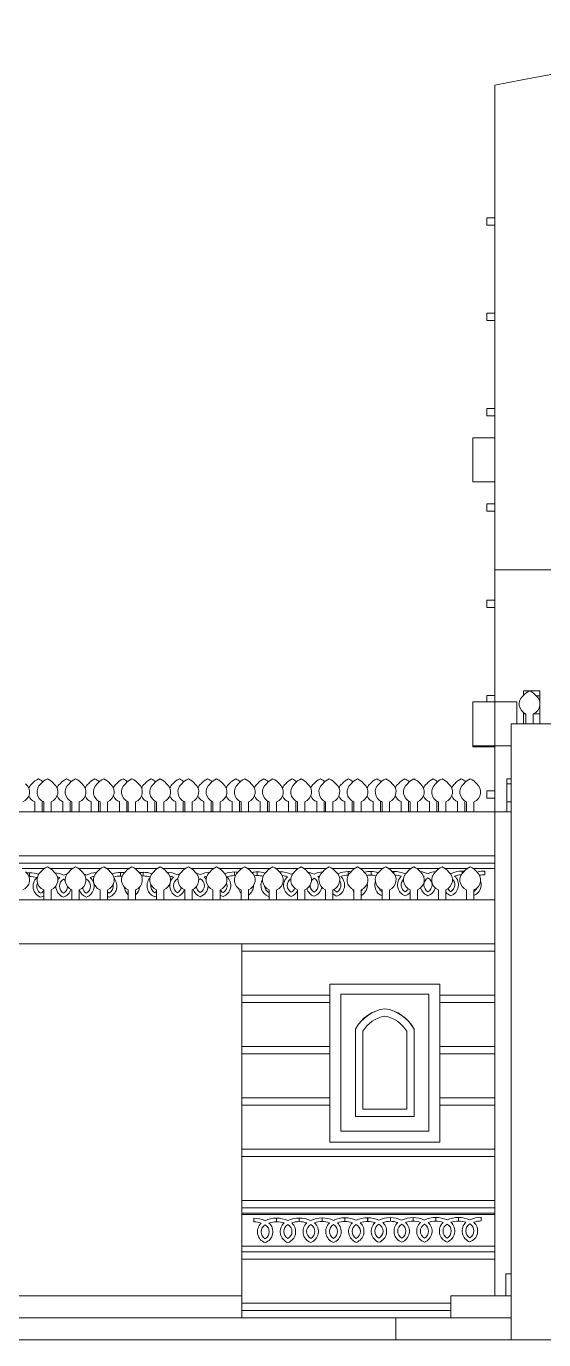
# Model space of a CAD drawing. Header units: inches. Extents: x -6210 to 141093, y -2740 to 21225.
# Drawn here: x 93414.2 to 93555.3, y 3206.3 to 3564.6 of the extents above; entities that cross this region are included whole.
import ezdxf

# ---------------------------------------------------------------- set-up
doc = ezdxf.new("R2010")
doc.units = ezdxf.units.IN
doc.header["$LTSCALE"] = 100
doc.header["$MEASUREMENT"] = 0
doc.layers.add('car area', color=53, linetype='Continuous')

msp = doc.modelspace()

# ---------------------------------------------------------------- linework, layer by layer
at = {"layer": 'car area', "linetype": 'Continuous', "lineweight": 0, "extrusion": (0, 1, 0)}
for p, q in [((93541.98603, 3548.48856), (93541.98603, 3416.33662)), ((93541.98603, 3538.33662), (93541.98603, 3536.33662)), ((93541.98603, 3512.33662), (93541.98603, 3536.33662)), ((93541.98603, 3512.33662), (93539.84508, 3512.33662)), ((93539.84508, 3510.33662), (93539.84508, 3512.33662)), ((93541.98603, 3512.33662), (93541.98603, 3510.33662)), ((93541.98603, 3510.33662), (93539.84508, 3510.33662)), ((93541.98603, 3486.33662), (93541.98603, 3510.33662)), ((93541.98603, 3486.33662), (93539.84508, 3486.33662)), ((93539.84508, 3484.33662), (93539.84508, 3486.33662)), ((93541.98603, 3486.33662), (93541.98603, 3484.33662)), ((93541.98603, 3484.33662), (93539.84508, 3484.33662)), ((93541.98603, 3460.33662), (93541.98603, 3484.33662)), ((93541.98603, 3460.33662), (93539.84508, 3460.33662)), ((93539.84508, 3458.33662), (93539.84508, 3460.33662)), ((93541.98603, 3458.33662), (93539.84508, 3458.33662)), ((93541.98603, 3460.33662), (93541.98603, 3458.33662)), ((93541.98603, 3434.33662), (93541.98603, 3458.33662)), ((93541.98603, 3452.33662), (93536.01949, 3452.33662)), ((93536.01949, 3440.33662), (93536.01949, 3452.33662)), ((93541.98603, 3440.33662), (93536.01949, 3440.33662)), ((93541.98603, 3434.33662), (93539.84508, 3434.33662)), ((93539.84508, 3432.33662), (93539.84508, 3434.33662)), ((93541.98603, 3432.33662), (93539.84508, 3432.33662)), ((93541.98603, 3434.33662), (93541.98603, 3432.33662)), ((93541.98603, 3416.33662), (93541.98603, 3432.33662)), ((93541.98603, 3350.33662), (93541.98603, 3416.33662)), ((93559.98603, 3416.33662), (93541.98603, 3416.33662)), ((93541.98603, 3408.00671), (93539.84508, 3408.00671)), ((93539.84508, 3408.00671), (93539.84508, 3406.00671)), ((93541.98603, 3406.00671), (93541.98603, 3408.00671)), ((93539.84508, 3406.00671), (93541.98603, 3406.00671)), ((93541.98603, 3382.00671), (93539.84508, 3382.00671)), ((93539.84508, 3382.00671), (93539.84508, 3380.33662)), ((93541.98603, 3380.00671), (93541.98603, 3382.00671)), ((93549.77676, 3383.29454), (93549.77676, 3383.2945)), ((93551.42012, 3383.29454), (93549.77676, 3383.29454)), ((93549.77676, 3383.2945), (93549.77676, 3383.29428)), ((93551.42005, 3383.2945), (93549.77676, 3383.2945)), ((93549.77676, 3383.29428), (93549.77676, 3382.03363)), ((93551.41963, 3383.29428), (93549.77676, 3383.29428)), ((93554.27676, 3383.29454), (93551.55193, 3383.29454)), ((93554.27676, 3383.2945), (93551.552, 3383.2945)), ((93554.27676, 3383.29428), (93551.55242, 3383.29428)), ((93554.27676, 3381.94115), (93553.29185, 3381.94115)), ((93554.27676, 3383.2945), (93554.27676, 3383.29454)), ((93554.27676, 3383.29428), (93554.27676, 3383.2945)), ((93554.27676, 3381.94115), (93554.27676, 3383.29428)), ((93554.27676, 3380.2909), (93554.27676, 3381.94115)), ((93535.98603, 3368.00671), (93535.98603, 3380.00671)), ((93536.01949, 3380.00671), (93535.98603, 3380.00671)), ((93548.01949, 3380.33662), (93536.01949, 3380.33662)), ((93536.01949, 3380.33662), (93536.01949, 3368.33662)), ((93548.01949, 3374.33662), (93548.01949, 3380.33662)), ((93554.27676, 3377.04728), (93554.27676, 3379.19781)), ((93549.77676, 3377.47162), (93549.77676, 3377.04728)), ((93549.77676, 3377.04728), (93549.77676, 3374.33662)), ((93550.48603, 3377.04728), (93549.77676, 3377.04728)), ((93550.48603, 3374.33662), (93550.48603, 3377.08223)), ((93552.48603, 3377.08223), (93552.48603, 3374.33662)), ((93554.27676, 3377.04728), (93552.48603, 3377.04728)), ((93554.27676, 3374.33662), (93554.27676, 3377.04728)), ((93546.48603, 3374.33662), (94040.04758, 3374.33662)), ((93546.48603, 3206.33662), (93546.48603, 3374.33662)), ((93552.48603, 3374.33662), (93550.48603, 3374.33662)), ((93541.98603, 3368.00671), (93535.98603, 3368.00671)), ((93546.48603, 3368.33662), (93536.01949, 3368.33662)), ((93545.27676, 3359.29454), (93545.27676, 3359.2945)), ((93546.48603, 3359.29454), (93545.27676, 3359.29454)), ((93545.27676, 3359.2945), (93545.27676, 3359.29428)), ((93546.48603, 3359.2945), (93545.27676, 3359.2945)), ((93545.27676, 3359.29428), (93545.27676, 3357.94116)), ((93546.48603, 3359.29428), (93545.27676, 3359.29428)), ((93546.48603, 3357.94116), (93545.27676, 3357.94116)), ((93545.27676, 3357.94116), (93545.27676, 3353.04728)), ((93416.54853, 3350.33755), (93416.54853, 3353.08316)), ((93418.54853, 3353.08316), (93418.54853, 3350.33755)), ((93418.98603, 3350.33653), (93418.98603, 3353.08214)), ((93420.98603, 3353.08214), (93420.98603, 3350.33653)), ((93424.23603, 3350.33767), (93424.23603, 3353.08328)), ((93426.23603, 3353.08328), (93426.23603, 3350.33767)), ((93426.67353, 3350.33595), (93426.67353, 3353.08156)), ((93428.67353, 3353.08156), (93428.67353, 3350.33596)), ((93431.92353, 3350.33779), (93431.92353, 3353.0834)), ((93433.92353, 3353.0834), (93433.92353, 3350.3378)), ((93434.36103, 3350.33608), (93434.36103, 3353.08169)), ((93436.36103, 3353.08169), (93436.36103, 3350.33608)), ((93439.61103, 3350.33792), (93439.61103, 3353.08353)), ((93441.61103, 3353.08353), (93441.61103, 3350.33792)), ((93442.04853, 3350.3362), (93442.04853, 3353.08181)), ((93444.04853, 3353.08181), (93444.04853, 3350.3362)), ((93447.29853, 3350.33804), (93447.29853, 3353.08365)), ((93449.29853, 3353.08365), (93449.29853, 3350.33804)), ((93449.73603, 3350.33632), (93449.73603, 3353.08193)), ((93451.73603, 3353.08193), (93451.73603, 3350.33632)), ((93454.98603, 3350.33769), (93454.98603, 3353.0833)), ((93456.98603, 3353.0833), (93456.98603, 3350.3377)), ((93457.42353, 3350.33644), (93457.42353, 3353.08205)), ((93459.42353, 3353.08205), (93459.42353, 3350.33644)), ((93462.67353, 3350.33782), (93462.67353, 3353.08343)), ((93464.67353, 3353.08343), (93464.67353, 3350.33782)), ((93465.11103, 3350.33633), (93465.11103, 3353.08194)), ((93467.11103, 3353.08194), (93467.11103, 3350.33633)), ((93470.36103, 3350.33794), (93470.36103, 3353.08355)), ((93472.36103, 3353.08355), (93472.36103, 3350.33794)), ((93472.79853, 3350.33634), (93472.79853, 3353.08195)), ((93474.79853, 3353.08195), (93474.79853, 3350.33634)), ((93478.04853, 3350.33806), (93478.04853, 3353.08367)), ((93480.04853, 3353.08367), (93480.04853, 3350.33806)), ((93480.48603, 3350.33634), (93480.48603, 3353.08195)), ((93482.48603, 3353.08195), (93482.48603, 3350.33634)), ((93485.73603, 3350.33818), (93485.73603, 3353.08379)), ((93487.73603, 3353.08379), (93487.73603, 3350.33818)), ((93488.17353, 3350.33646), (93488.17353, 3353.08207)), ((93490.17353, 3353.08207), (93490.17353, 3350.33647)), ((93493.42353, 3350.3383), (93493.42353, 3353.08391)), ((93495.42353, 3353.08391), (93495.42353, 3350.33831)), ((93495.86103, 3350.33659), (93495.86103, 3353.0822)), ((93497.86103, 3353.0822), (93497.86103, 3350.33659)), ((93501.11103, 3350.33843), (93501.11103, 3353.08404)), ((93503.11103, 3353.08404), (93503.11103, 3350.33843)), ((93503.54853, 3350.33671), (93503.54853, 3353.08232)), ((93505.54853, 3353.08232), (93505.54853, 3350.33671)), ((93508.79853, 3350.33855), (93508.79853, 3353.08416)), ((93510.79853, 3353.08416), (93510.79853, 3350.33855)), ((93511.23603, 3350.33683), (93511.23603, 3353.08244)), ((93513.23603, 3353.08244), (93513.23603, 3350.33683)), ((93516.48603, 3350.33867), (93516.48603, 3353.08428)), ((93518.48603, 3353.08428), (93518.48603, 3350.33867)), ((93518.92353, 3350.33695), (93518.92353, 3353.08256)), ((93520.92353, 3353.08256), (93520.92353, 3350.33695)), ((93524.17353, 3350.33879), (93524.17353, 3353.0844)), ((93526.17353, 3353.0844), (93526.17353, 3350.33879)), ((93526.61103, 3350.33638), (93526.61103, 3353.08199)), ((93528.61103, 3353.08199), (93528.61103, 3350.33638)), ((93531.86103, 3350.33891), (93531.86103, 3353.08452)), ((93533.86103, 3353.08452), (93533.86103, 3350.33892)), ((93534.29853, 3350.3365), (93534.29853, 3353.08211)), ((93536.29853, 3353.08211), (93536.29853, 3350.3365)), ((93541.98603, 3356.00671), (93539.84508, 3356.00671)), ((93539.84508, 3356.00671), (93539.84508, 3354.00671)), ((93539.84508, 3354.00671), (93541.98603, 3354.00671)), ((93541.98603, 3354.00671), (93541.98603, 3356.00671)), ((93545.27676, 3353.04728), (93545.27676, 3350.33662)), ((93546.48603, 3353.04728), (93545.27676, 3353.04728)), ((93541.98603, 3350.33662), (93214.98603, 3350.33662)), ((93418.54853, 3350.33755), (93416.54853, 3350.33755)), ((93420.98603, 3350.33653), (93418.98603, 3350.33653)), ((93426.23603, 3350.33767), (93424.23603, 3350.33767)), ((93428.67353, 3350.33596), (93426.67353, 3350.33595)), ((93433.92353, 3350.3378), (93431.92353, 3350.33779)), ((93436.36103, 3350.33608), (93434.36103, 3350.33608)), ((93441.61103, 3350.33792), (93439.61103, 3350.33792)), ((93444.04853, 3350.3362), (93442.04853, 3350.3362)), ((93449.29853, 3350.33804), (93447.29853, 3350.33804)), ((93451.73603, 3350.33632), (93449.73603, 3350.33632)), ((93456.98603, 3350.3377), (93454.98603, 3350.33769)), ((93459.42353, 3350.33644), (93457.42353, 3350.33644)), ((93464.67353, 3350.33782), (93462.67353, 3350.33782)), ((93467.11103, 3350.33633), (93465.11103, 3350.33633)), ((93472.36103, 3350.33794), (93470.36103, 3350.33794)), ((93474.79853, 3350.33634), (93472.79853, 3350.33634)), ((93480.04853, 3350.33806), (93478.04853, 3350.33806)), ((93482.48603, 3350.33634), (93480.48603, 3350.33634)), ((93487.73603, 3350.33818), (93485.73603, 3350.33818)), ((93490.17353, 3350.33647), (93488.17353, 3350.33646)), ((93495.42353, 3350.33831), (93493.42353, 3350.3383)), ((93497.86103, 3350.33659), (93495.86103, 3350.33659)), ((93503.11103, 3350.33843), (93501.11103, 3350.33843)), ((93505.54853, 3350.33671), (93503.54853, 3350.33671)), ((93510.79853, 3350.33855), (93508.79853, 3350.33855)), ((93513.23603, 3350.33683), (93511.23603, 3350.33683)), ((93518.48603, 3350.33867), (93516.48603, 3350.33867)), ((93520.92353, 3350.33695), (93518.92353, 3350.33695)), ((93526.17353, 3350.33879), (93524.17353, 3350.33879)), ((93528.61103, 3350.33638), (93526.61103, 3350.33638)), ((93533.86103, 3350.33892), (93531.86103, 3350.33891)), ((93536.29853, 3350.3365), (93534.29853, 3350.3365)), ((93541.98603, 3218.33662), (93541.98603, 3350.33662)), ((93546.48603, 3350.33662), (93541.98603, 3350.33662)), ((93214.98603, 3338.33662), (93541.98603, 3338.33662)), ((93541.98603, 3336.33662), (93214.98603, 3336.33662)), ((93419.18757, 3334.83662), (93413.09681, 3334.83662)), ((93415.08818, 3333.69739), (93415.08818, 3332.70013)), ((93415.08818, 3332.70013), (93415.08818, 3333.69739)), ((93426.87587, 3334.83662), (93420.78448, 3334.83662)), ((93434.5632, 3334.83662), (93428.47118, 3334.83662)), ((93442.25053, 3334.83662), (93436.15885, 3334.83662)), ((93439.93658, 3333.79042), (93439.93658, 3332.79316)), ((93439.93658, 3332.79316), (93439.93658, 3333.79042)), ((93449.93786, 3334.83662), (93443.84652, 3334.83662)), ((93446.14868, 3333.81368), (93446.14868, 3332.81642)), ((93446.14868, 3332.81642), (93446.14868, 3333.81368)), ((93457.6252, 3334.83662), (93451.53419, 3334.83662)), ((93465.31285, 3334.83662), (93459.22185, 3334.83662)), ((93473.00034, 3334.83662), (93466.9092, 3334.83662)), ((93470.99708, 3333.9067), (93470.99708, 3332.90944)), ((93470.99708, 3332.90944), (93470.99708, 3333.9067)), ((93480.68783, 3334.83662), (93474.59671, 3334.83662)), ((93477.20919, 3333.92996), (93477.20919, 3332.9327)), ((93477.20919, 3332.9327), (93477.20919, 3333.92996)), ((93488.37516, 3334.83662), (93482.28422, 3334.83662)), ((93483.39386, 3333.85289), (93483.39386, 3333.95317)), ((93483.42129, 3333.95322), (93483.42129, 3333.82775)), ((93496.0625, 3334.83662), (93489.97189, 3334.83662)), ((93503.74983, 3334.83662), (93497.65955, 3334.83662)), ((93502.03016, 3334.02294), (93502.03016, 3333.06534)), ((93502.03016, 3333.06534), (93502.03016, 3334.02294)), ((93511.43716, 3334.83662), (93505.34722, 3334.83662)), ((93508.24226, 3334.04619), (93508.24226, 3333.04893)), ((93508.24226, 3333.04893), (93508.24226, 3334.04619)), ((93519.12449, 3334.83662), (93513.03489, 3334.83662)), ((93514.45436, 3334.06945), (93514.45436, 3333.52386)), ((93514.45436, 3333.52386), (93514.45436, 3334.06945)), ((93526.81279, 3334.83662), (93520.72256, 3334.83662)), ((93534.50012, 3334.83662), (93528.40926, 3334.83662)), ((93533.06323, 3333.50218), (93533.06323, 3334.13917)), ((93533.09066, 3334.13922), (93533.09066, 3333.53651)), ((93541.98603, 3334.83662), (93536.09693, 3334.83662)), ((93539.27533, 3334.16242), (93539.27533, 3333.16516)), ((93418.98603, 3326.33653), (93418.98603, 3329.08214)), ((93420.98603, 3329.08214), (93420.98603, 3326.33653)), ((93426.67353, 3326.33595), (93426.67353, 3329.08156)), ((93428.67353, 3329.08156), (93428.67353, 3326.33596)), ((93434.36103, 3326.33608), (93434.36103, 3329.08169)), ((93436.36103, 3329.08169), (93436.36103, 3326.33608)), ((93442.04853, 3326.3362), (93442.04853, 3329.08181)), ((93444.04853, 3329.08181), (93444.04853, 3326.3362)), ((93449.73603, 3326.33632), (93449.73603, 3329.08193)), ((93451.73603, 3329.08193), (93451.73603, 3326.33632)), ((93457.42353, 3326.33644), (93457.42353, 3329.08205)), ((93459.42353, 3329.08205), (93459.42353, 3326.33644)), ((93465.11103, 3326.33633), (93465.11103, 3329.08194)), ((93467.11103, 3329.08194), (93467.11103, 3326.33633)), ((93472.79853, 3326.33634), (93472.79853, 3329.08195)), ((93474.79853, 3329.08195), (93474.79853, 3326.33634)), ((93480.48603, 3326.33634), (93480.48603, 3329.08195)), ((93482.48603, 3329.08195), (93482.48603, 3326.33634)), ((93488.17353, 3326.33646), (93488.17353, 3329.08207)), ((93490.17353, 3329.08207), (93490.17353, 3326.33647)), ((93495.86103, 3326.33659), (93495.86103, 3329.0822)), ((93497.86103, 3329.0822), (93497.86103, 3326.33659)), ((93503.54853, 3326.33671), (93503.54853, 3329.08232)), ((93505.54853, 3329.08232), (93505.54853, 3326.33671)), ((93511.23603, 3326.33683), (93511.23603, 3329.08244)), ((93513.23603, 3329.08244), (93513.23603, 3326.33683)), ((93518.92353, 3326.33695), (93518.92353, 3329.08256)), ((93520.92353, 3329.08256), (93520.92353, 3326.33695)), ((93526.61103, 3326.33638), (93526.61103, 3329.08199)), ((93528.61103, 3329.08199), (93528.61103, 3326.33638)), ((93534.29853, 3326.3365), (93534.29853, 3329.08211)), ((93536.29853, 3329.08211), (93536.29853, 3326.3365)), ((93541.98603, 3326.33662), (93331.98603, 3326.33662)), ((93420.98603, 3326.33653), (93418.98603, 3326.33653)), ((93428.67353, 3326.33596), (93426.67353, 3326.33595)), ((93436.36103, 3326.33608), (93434.36103, 3326.33608)), ((93444.04853, 3326.3362), (93442.04853, 3326.3362)), ((93451.73603, 3326.33632), (93449.73603, 3326.33632)), ((93459.42353, 3326.33644), (93457.42353, 3326.33644)), ((93467.11103, 3326.33633), (93465.11103, 3326.33633)), ((93474.79853, 3326.33634), (93472.79853, 3326.33634)), ((93482.48603, 3326.33634), (93480.48603, 3326.33634)), ((93490.17353, 3326.33647), (93488.17353, 3326.33646)), ((93497.86103, 3326.33659), (93495.86103, 3326.33659)), ((93505.54853, 3326.33671), (93503.54853, 3326.33671)), ((93513.23603, 3326.33683), (93511.23603, 3326.33683)), ((93520.92353, 3326.33695), (93518.92353, 3326.33695)), ((93528.61103, 3326.33638), (93526.61103, 3326.33638)), ((93536.29853, 3326.3365), (93534.29853, 3326.3365)), ((93541.98603, 3314.33662), (93541.98603, 3326.33662)), ((93541.98603, 3314.33662), (93331.98603, 3314.33662)), ((93472.98603, 3312.33662), (93472.98603, 3314.33662)), ((93541.98603, 3312.33662), (93472.98603, 3312.33662)), ((93472.98603, 3300.33662), (93472.98603, 3312.33662)), ((93541.98603, 3300.33662), (93541.98603, 3312.33662)), ((93496.98603, 3303.28195), (93526.98603, 3303.28195)), ((93496.98603, 3300.33662), (93496.98603, 3303.28195)), ((93526.98603, 3300.33662), (93526.98603, 3303.28195)), ((93472.98603, 3300.33662), (93496.98603, 3300.33662)), ((93472.98603, 3298.33662), (93472.98603, 3300.33662)), ((93496.98603, 3300.33662), (93496.98603, 3298.33662)), ((93499.98603, 3263.21162), (93499.98603, 3300.61669)), ((93499.98603, 3300.61669), (93523.98603, 3300.61669)), ((93523.98603, 3300.61669), (93523.98603, 3263.21162)), ((93526.98603, 3298.33662), (93526.98603, 3300.33662)), ((93526.98603, 3300.33662), (93541.98603, 3300.33662)), ((93496.98603, 3298.33662), (93472.98603, 3298.33662)), ((93472.98603, 3286.33662), (93472.98603, 3298.33662)), ((93496.98603, 3286.33662), (93496.98603, 3298.33662)), ((93526.98603, 3286.33662), (93526.98603, 3298.33662)), ((93541.98603, 3298.33662), (93526.98603, 3298.33662)), ((93541.98603, 3286.33662), (93541.98603, 3298.33662)), ((93503.98603, 3267.21162), (93503.98603, 3291.01669)), ((93505.98603, 3269.21162), (93505.98603, 3290.48332)), ((93517.98603, 3290.48332), (93517.98603, 3269.21162)), ((93519.98603, 3291.01669), (93519.98603, 3267.21162)), ((93472.98603, 3286.33662), (93496.98603, 3286.33662)), ((93472.98603, 3284.33662), (93472.98603, 3286.33662)), ((93496.98603, 3286.33662), (93496.98603, 3284.33662)), ((93526.98603, 3284.33662), (93526.98603, 3286.33662)), ((93526.98603, 3286.33662), (93541.98603, 3286.33662)), ((93496.98603, 3284.33662), (93472.98603, 3284.33662)), ((93472.98603, 3272.33662), (93472.98603, 3284.33662)), ((93496.98603, 3272.33662), (93496.98603, 3284.33662)), ((93526.98603, 3272.33662), (93526.98603, 3284.33662)), ((93541.98603, 3284.33662), (93526.98603, 3284.33662)), ((93541.98603, 3272.33662), (93541.98603, 3284.33662)), ((93472.98603, 3272.33662), (93496.98603, 3272.33662)), ((93472.98603, 3270.33662), (93472.98603, 3272.33662)), ((93496.98603, 3272.33662), (93496.98603, 3270.33662)), ((93526.98603, 3270.33662), (93526.98603, 3272.33662)), ((93526.98603, 3272.33662), (93541.98603, 3272.33662)), ((93496.98603, 3270.33662), (93472.98603, 3270.33662)), ((93472.98603, 3258.33662), (93472.98603, 3270.33662)), ((93496.98603, 3260.21162), (93496.98603, 3270.33662)), ((93519.98603, 3267.21162), (93503.98603, 3267.21162)), ((93517.98603, 3269.21162), (93505.98603, 3269.21162)), ((93526.98603, 3260.21162), (93526.98603, 3270.33662)), ((93541.98603, 3270.33662), (93526.98603, 3270.33662)), ((93541.98603, 3258.33662), (93541.98603, 3270.33662)), ((93526.98603, 3260.21162), (93496.98603, 3260.21162)), ((93523.98603, 3263.21162), (93499.98603, 3263.21162)), ((93472.98603, 3258.33662), (93541.98603, 3258.33662)), ((93472.98603, 3256.33662), (93472.98603, 3258.33662)), ((93541.98603, 3256.33662), (93472.98603, 3256.33662)), ((93472.98603, 3244.33662), (93472.98603, 3256.33662)), ((93541.98603, 3244.33662), (93541.98603, 3256.33662)), ((93472.98603, 3244.33662), (93541.98603, 3244.33662)), ((93472.98603, 3242.33662), (93472.98603, 3244.33662)), ((93541.98603, 3242.33662), (93472.98603, 3242.33662)), ((93472.98603, 3240.83662), (93472.98603, 3242.33662)), ((93541.98603, 3240.83662), (93541.98603, 3242.33662)), ((93472.98603, 3240.45591), (93472.98603, 3240.83662)), ((93472.98603, 3240.83662), (93541.98603, 3240.83662)), ((93541.98603, 3240.45591), (93472.98603, 3240.45591)), ((93472.98603, 3231.83662), (93472.98603, 3240.45591)), ((93476.26159, 3238.49098), (93476.26159, 3239.48824)), ((93482.47369, 3239.5115), (93482.47369, 3238.51424)), ((93482.47369, 3238.51424), (93482.47369, 3239.5115)), ((93488.68579, 3239.53475), (93488.68579, 3238.53749)), ((93488.68579, 3238.53749), (93488.68579, 3239.53475)), ((93494.89789, 3239.55801), (93494.89789, 3238.56075)), ((93494.89789, 3238.56075), (93494.89789, 3239.55801)), ((93501.10999, 3239.58127), (93501.10999, 3238.584)), ((93501.10999, 3238.584), (93501.10999, 3239.58127)), ((93507.29466, 3238.60721), (93507.29466, 3239.60447)), ((93507.32209, 3239.60452), (93507.32209, 3238.60726)), ((93513.50676, 3239.62773), (93513.50676, 3238.63047)), ((93513.50676, 3238.63047), (93513.50676, 3239.62773)), ((93519.69142, 3238.65367), (93519.69142, 3239.65093)), ((93519.71886, 3239.65098), (93519.71886, 3238.65372)), ((93525.87608, 3238.67688), (93525.87608, 3239.67414)), ((93525.90352, 3239.67419), (93525.90352, 3238.67693)), ((93532.08818, 3239.69739), (93532.08818, 3238.70013)), ((93532.08818, 3238.70013), (93532.08818, 3239.69739)), ((93538.30028, 3239.72065), (93538.30028, 3238.72339)), ((93472.98603, 3230.33662), (93472.98603, 3231.83662)), ((93541.98603, 3231.83662), (93472.98603, 3231.83662)), ((93541.98603, 3230.33662), (93541.98603, 3231.83662)), ((93472.98603, 3230.33662), (93541.98603, 3230.33662)), ((93472.98603, 3228.33662), (93472.98603, 3230.33662)), ((93541.98603, 3228.33662), (93472.98603, 3228.33662)), ((93472.98603, 3216.33662), (93472.98603, 3228.33662)), ((93541.98603, 3218.33662), (93541.98603, 3228.33662)), ((93544.98603, 3218.33662), (93544.98603, 3224.33662)), ((93546.48603, 3224.33662), (93544.98603, 3224.33662)), ((93472.98603, 3218.33662), (93400.98603, 3218.33662)), ((93472.98603, 3212.33662), (93472.98603, 3218.33662)), ((93529.98603, 3212.33662), (93529.98603, 3218.33662)), ((93546.48603, 3218.33662), (93529.98603, 3218.33662)), ((93472.98603, 3216.33662), (93529.98603, 3216.33662)), ((93529.98603, 3214.33662), (93472.98603, 3214.33662)), ((93472.98603, 3212.33662), (93472.98603, 3214.33662)), ((93514.98603, 3212.33662), (93348.48603, 3212.33662)), ((93514.98603, 3206.33662), (93514.98603, 3212.33662)), ((93546.48603, 3212.33662), (93514.98603, 3212.33662)), ((93514.98603, 3206.33662), (93348.48603, 3206.33662)), ((93514.98603, 3206.33662), (93546.48603, 3206.33662)), ((93590.85414, 3206.33662), (93546.48603, 3206.33662))]:
    msp.add_line(p, q, dxfattribs=at)
at = {"layer": 'car area', "linetype": 'Continuous', "lineweight": 0}
for centre, radius, start, end in [((94196.10471, 188.50168), 3423.06633, 84.84427915, 101.01648637), ((93551.48603, 3379.74436), 2.84375, 128.2985857, 249.4118283), ((93554.40737, 3377.69984), 6.34226, 117.4268136, 137.6041199), ((93548.56468, 3377.69984), 6.34226, 42.3958801, 62.5731864), ((93551.48603, 3379.74436), 2.84375, 290.588166, 51.7014143), ((93412.29853, 3355.74414), 2.84375, 290.588166, 51.7014143), ((93417.54853, 3355.74529), 2.84375, 128.2985857, 157.3925968), ((93420.46987, 3353.70077), 6.34226, 117.4268136, 137.6041199), ((93419.98603, 3355.74427), 2.84375, 128.2985857, 249.4118283), ((93414.62718, 3353.70077), 6.34226, 49.2415184, 62.5731864), ((93422.90737, 3353.69975), 6.34226, 117.4268136, 137.6041199), ((93417.06468, 3353.69975), 6.34226, 42.3958801, 62.5731864), ((93419.98603, 3355.74427), 2.84375, 290.588166, 51.7014143), ((93425.23603, 3355.74541), 2.84375, 128.2985857, 157.3925968), ((93428.15737, 3353.7009), 6.34226, 117.4268136, 137.6041199), ((93427.67353, 3355.74369), 2.84375, 128.2985857, 249.4118283), ((93422.31468, 3353.7009), 6.34226, 49.2366855, 62.5731864), ((93430.59487, 3353.69918), 6.34226, 117.4268136, 137.6041199), ((93424.75218, 3353.69918), 6.34226, 42.3958801, 62.5731864), ((93427.67353, 3355.74369), 2.84375, 290.588166, 51.7014143), ((93432.92353, 3355.74553), 2.84375, 128.2985857, 157.4002231), ((93435.84487, 3353.70102), 6.34226, 117.4268136, 137.6041199), ((93435.36103, 3355.74381), 2.84375, 128.2985857, 249.4118283), ((93430.00218, 3353.70102), 6.34226, 49.2366855, 62.5731864), ((93438.28237, 3353.6993), 6.34226, 117.4268136, 137.6041199), ((93432.43968, 3353.6993), 6.34226, 42.3958801, 62.5731864), ((93435.36103, 3355.74381), 2.84375, 290.588166, 51.7014143), ((93440.61103, 3355.74565), 2.84375, 128.2985857, 157.4002231), ((93443.53237, 3353.70114), 6.34226, 117.4268136, 137.6041199), ((93443.04853, 3355.74393), 2.84375, 128.2985857, 249.4118283), ((93437.68968, 3353.70114), 6.34226, 49.2366855, 62.5731864), ((93445.96987, 3353.69942), 6.34226, 117.4268136, 137.6041199), ((93440.12718, 3353.69942), 6.34226, 42.3958801, 62.5731864), ((93443.04853, 3355.74393), 2.84375, 290.588166, 51.7014143), ((93448.29853, 3355.74577), 2.84375, 128.2985857, 157.4002231), ((93451.21987, 3353.70126), 6.34226, 117.4268136, 137.6041199), ((93450.73603, 3355.74406), 2.84375, 128.2985857, 249.4118283), ((93445.37718, 3353.70126), 6.34226, 49.2366855, 62.5731864), ((93453.65737, 3353.69954), 6.34226, 117.4268136, 137.6041199), ((93447.81468, 3353.69954), 6.34226, 42.3958801, 62.5731864), ((93450.73603, 3355.74406), 2.84375, 290.588166, 51.7014143), ((93455.98603, 3355.74543), 2.84375, 128.2985857, 157.3951386), ((93458.90737, 3353.70092), 6.34226, 117.4268136, 137.6041199), ((93458.42353, 3355.74418), 2.84375, 128.2985857, 249.4118283), ((93453.06468, 3353.70092), 6.34226, 49.2399074, 62.5731864), ((93461.34487, 3353.69967), 6.34226, 117.4268136, 137.6041199), ((93455.50218, 3353.69967), 6.34226, 42.3958801, 62.5731864), ((93458.42353, 3355.74418), 2.84375, 290.588166, 51.7014143), ((93463.67353, 3355.74555), 2.84375, 128.2985857, 157.3951386), ((93466.59487, 3353.70104), 6.34226, 117.4268136, 137.6041199), ((93466.11103, 3355.74407), 2.84375, 128.2985857, 249.4118283), ((93460.75218, 3353.70104), 6.34226, 49.2382965, 62.5731864), ((93469.03237, 3353.69955), 6.34226, 117.4268136, 137.6041199), ((93463.18968, 3353.69955), 6.34226, 42.3958801, 62.5731864), ((93466.11103, 3355.74407), 2.84375, 290.588166, 51.7014143), ((93471.36103, 3355.74567), 2.84375, 128.2985857, 157.3976808), ((93474.28237, 3353.70116), 6.34226, 117.4268136, 137.6041199), ((93473.79853, 3355.74407), 2.84375, 128.2985857, 249.4118283), ((93468.43968, 3353.70116), 6.34226, 49.237491, 62.5731864), ((93476.71987, 3353.69956), 6.34226, 117.4268136, 137.6041199), ((93470.87718, 3353.69956), 6.34226, 42.3958801, 62.5731864), ((93473.79853, 3355.74407), 2.84375, 290.588166, 51.7014143), ((93479.04853, 3355.7458), 2.84375, 128.2985857, 157.3989519), ((93481.96987, 3353.70128), 6.34226, 117.4268136, 137.6041199), ((93481.48603, 3355.74408), 2.84375, 128.2985857, 249.4118283), ((93476.12718, 3353.70128), 6.34226, 49.2366855, 62.5731864), ((93484.40737, 3353.69957), 6.34226, 117.4268136, 137.6041199), ((93478.56468, 3353.69957), 6.34226, 42.3958801, 62.5731864), ((93481.48603, 3355.74408), 2.84375, 290.588166, 51.7014143), ((93486.73603, 3355.74592), 2.84375, 128.2985857, 157.4002231), ((93489.65737, 3353.70141), 6.34226, 117.4268136, 137.6041199), ((93489.17353, 3355.7442), 2.84375, 128.2985857, 249.4118283), ((93483.81468, 3353.70141), 6.34226, 49.2366855, 62.5731864), ((93492.09487, 3353.69969), 6.34226, 117.4268136, 137.6041199), ((93486.25218, 3353.69969), 6.34226, 42.3958801, 62.5731864), ((93489.17353, 3355.7442), 2.84375, 290.588166, 51.7014143), ((93494.42353, 3355.74604), 2.84375, 128.2985857, 157.4002231), ((93497.34487, 3353.70153), 6.34226, 117.4268136, 137.6041199), ((93496.86103, 3355.74432), 2.84375, 128.2985857, 249.4118283), ((93491.50218, 3353.70153), 6.34226, 49.2366855, 62.5731864), ((93499.78237, 3353.69981), 6.34226, 117.4268136, 137.6041199), ((93493.93968, 3353.69981), 6.34226, 42.3958801, 62.5731864), ((93496.86103, 3355.74432), 2.84375, 290.588166, 51.7014143), ((93502.11103, 3355.74616), 2.84375, 128.2985857, 157.4002231), ((93505.03237, 3353.70165), 6.34226, 117.4268136, 137.6041199), ((93504.54853, 3355.74444), 2.84375, 128.2985857, 249.4118283), ((93499.18968, 3353.70165), 6.34226, 49.2366855, 62.5731864), ((93507.46987, 3353.69993), 6.34226, 117.4268136, 137.6041199), ((93501.62718, 3353.69993), 6.34226, 42.3958801, 62.5731864), ((93504.54853, 3355.74444), 2.84375, 290.588166, 51.7014143), ((93509.79853, 3355.74628), 2.84375, 128.2985857, 157.4002231), ((93512.71987, 3353.70177), 6.34226, 117.4268136, 137.6041199), ((93512.23603, 3355.74457), 2.84375, 128.2985857, 249.4118283), ((93506.87718, 3353.70177), 6.34226, 49.2366855, 62.5731864), ((93515.15737, 3353.70005), 6.34226, 117.4268136, 137.6041199), ((93509.31468, 3353.70005), 6.34226, 42.3958801, 62.5731864), ((93512.23603, 3355.74457), 2.84375, 290.588166, 51.7014143), ((93517.48603, 3355.74641), 2.84375, 128.2985857, 157.4002231), ((93520.40737, 3353.70189), 6.34226, 117.4268136, 137.6041199), ((93519.92353, 3355.74469), 2.84375, 128.2985857, 249.4118283), ((93514.56468, 3353.70189), 6.34226, 49.2366855, 62.5731864), ((93522.84487, 3353.70018), 6.34226, 117.4268136, 137.6041199), ((93517.00218, 3353.70018), 6.34226, 42.3958801, 62.5731864), ((93519.92353, 3355.74469), 2.84375, 290.588166, 51.7014143), ((93525.17353, 3355.74653), 2.84375, 128.2985857, 157.4002231), ((93528.09487, 3353.70202), 6.34226, 117.4268136, 137.6041199), ((93527.61103, 3355.74411), 2.84375, 128.2985857, 249.4118283), ((93522.25218, 3353.70202), 6.34226, 49.2318523, 62.5731864), ((93530.53237, 3353.6996), 6.34226, 117.4268136, 137.6041199), ((93524.68968, 3353.6996), 6.34226, 42.3958801, 62.5731864), ((93527.61103, 3355.74411), 2.84375, 290.588166, 51.7014143), ((93532.86103, 3355.74665), 2.84375, 128.2985857, 157.4078519), ((93535.78237, 3353.70214), 6.34226, 117.4268136, 137.6041199), ((93535.29853, 3355.74423), 2.84375, 128.2985857, 249.4118283), ((93529.93968, 3353.70214), 6.34226, 49.2318523, 62.5731864), ((93538.21987, 3353.69972), 6.34226, 117.4268136, 137.6041199), ((93532.37718, 3353.69972), 6.34226, 42.3958801, 62.5731864), ((93535.29853, 3355.74423), 2.84375, 290.588166, 51.7014143), ((93417.54853, 3355.74529), 2.84375, 202.63232, 249.4118283), ((93417.54853, 3355.74529), 2.84375, 290.588166, 295.3529693), ((93425.23603, 3355.74541), 2.84375, 202.63232, 249.4118283), ((93425.23603, 3355.74541), 2.84375, 290.588166, 295.3365589), ((93432.92353, 3355.74553), 2.84375, 202.639936, 249.4118283), ((93432.92353, 3355.74553), 2.84375, 290.588166, 295.3365589), ((93440.61103, 3355.74565), 2.84375, 202.639936, 249.4118283), ((93440.61103, 3355.74565), 2.84375, 290.588166, 295.3365589), ((93448.29853, 3355.74577), 2.84375, 202.639936, 249.4118283), ((93448.29853, 3355.74577), 2.84375, 290.588166, 295.3365589), ((93455.98603, 3355.74543), 2.84375, 202.6348589, 249.4118283), ((93455.98603, 3355.74543), 2.84375, 290.588166, 295.3474989), ((93463.67353, 3355.74555), 2.84375, 202.6348589, 249.4118283), ((93463.67353, 3355.74555), 2.84375, 290.588166, 295.3420288), ((93471.36103, 3355.74567), 2.84375, 202.6373976, 249.4118283), ((93471.36103, 3355.74567), 2.84375, 290.588166, 295.3392938), ((93479.04853, 3355.7458), 2.84375, 202.6386668, 249.4118283), ((93479.04853, 3355.7458), 2.84375, 290.588166, 295.3365589), ((93486.73603, 3355.74592), 2.84375, 202.639936, 249.4118283), ((93486.73603, 3355.74592), 2.84375, 290.588166, 295.3365589), ((93494.42353, 3355.74604), 2.84375, 202.639936, 249.4118283), ((93494.42353, 3355.74604), 2.84375, 290.588166, 295.3365589), ((93502.11103, 3355.74616), 2.84375, 202.639936, 249.4118283), ((93502.11103, 3355.74616), 2.84375, 290.588166, 295.3365589), ((93509.79853, 3355.74628), 2.84375, 202.639936, 249.4118283), ((93509.79853, 3355.74628), 2.84375, 290.588166, 295.3365589), ((93517.48603, 3355.74641), 2.84375, 202.639936, 249.4118283), ((93517.48603, 3355.74641), 2.84375, 290.588166, 295.3365589), ((93525.17353, 3355.74653), 2.84375, 202.639936, 249.4118283), ((93525.17353, 3355.74653), 2.84375, 290.588166, 295.3201507), ((93532.86103, 3355.74665), 2.84375, 202.6475495, 249.4118283), ((93532.86103, 3355.74665), 2.84375, 290.588166, 295.3201507), ((93422.90737, 3329.69975), 6.34226, 117.4268136, 137.6041199), ((93417.06468, 3329.69975), 6.34226, 42.3958801, 62.5731864), ((93430.59487, 3329.69918), 6.34226, 117.4268136, 137.6041199), ((93424.75218, 3329.69918), 6.34226, 42.3958801, 62.5731864), ((93438.28237, 3329.6993), 6.34226, 117.4268136, 137.6041199), ((93432.43968, 3329.6993), 6.34226, 42.3958801, 62.5731864), ((93445.96987, 3329.69942), 6.34226, 117.4268136, 137.6041199), ((93440.12718, 3329.69942), 6.34226, 42.3958801, 62.5731864), ((93453.65737, 3329.69954), 6.34226, 117.4268136, 137.6041199), ((93447.81468, 3329.69954), 6.34226, 42.3958801, 62.5731864), ((93461.34487, 3329.69967), 6.34226, 117.4268136, 137.6041199), ((93455.50218, 3329.69967), 6.34226, 42.3958801, 62.5731864), ((93469.03237, 3329.69955), 6.34226, 117.4268136, 137.6041199), ((93463.18968, 3329.69955), 6.34226, 42.3958801, 62.5731864), ((93476.71987, 3329.69956), 6.34226, 117.4268136, 137.6041199), ((93470.87718, 3329.69956), 6.34226, 42.3958801, 62.5731864), ((93484.40737, 3329.69957), 6.34226, 117.4268136, 137.6041199), ((93478.56468, 3329.69957), 6.34226, 42.3958801, 62.5731864), ((93492.09487, 3329.69969), 6.34226, 117.4268136, 137.6041199), ((93486.25218, 3329.69969), 6.34226, 42.3958801, 62.5731864), ((93499.78237, 3329.69981), 6.34226, 117.4268136, 137.6041199), ((93493.93968, 3329.69981), 6.34226, 42.3958801, 62.5731864), ((93507.46987, 3329.69993), 6.34226, 117.4268136, 137.6041199), ((93501.62718, 3329.69993), 6.34226, 42.3958801, 62.5731864), ((93515.15737, 3329.70005), 6.34226, 117.4268136, 137.6041199), ((93509.31468, 3329.70005), 6.34226, 42.3958801, 62.5731864), ((93522.84487, 3329.70018), 6.34226, 117.4268136, 137.6041199), ((93517.00218, 3329.70018), 6.34226, 42.3958801, 62.5731864), ((93530.53237, 3329.6996), 6.34226, 117.4268136, 137.6041199), ((93524.68968, 3329.6996), 6.34226, 42.3958801, 62.5731864), ((93538.21987, 3329.69972), 6.34226, 117.4268136, 137.6041199), ((93532.37718, 3329.69972), 6.34226, 42.3958801, 62.5731864), ((93412.29853, 3331.74414), 2.84375, 290.588166, 51.7014143), ((93415.08818, 3326.37524), 7.32216, 90, 95.4255271), ((93415.09029, 3326.36354), 6.3366, 90.0190987, 91.0232638), ((93415.08818, 3326.37524), 7.32216, 70.1033093, 90), ((93415.09029, 3326.36354), 6.3366, 71.2319189, 90.0190987), ((93419.27791, 3330.00596), 3.18973, 132.3525343, 250.1389957), ((93419.98603, 3331.74427), 2.84375, 128.2985857, 249.4118283), ((93419.98603, 3331.74427), 2.84375, 290.588166, 51.7014143), ((93421.30028, 3326.39849), 7.32216, 65.1143541, 83.9729656), ((93421.30239, 3326.38679), 6.3366, 71.2319189, 77.1777984), ((93425.49001, 3330.02921), 3.18973, 132.3525343, 146.5231428), ((93425.49001, 3330.02921), 2.18973, 119.6625692, 240.3374308), ((93427.51238, 3326.42175), 7.32216, 106.9190314, 115.3146468), ((93423.32265, 3330.02921), 2.18973, 46.4015939, 60.3374308), ((93427.67353, 3331.74369), 2.84375, 128.2985857, 249.4118283), ((93427.67353, 3331.74369), 2.84375, 290.588166, 51.7014143), ((93427.51238, 3326.42175), 7.32216, 65.1143541, 69.6122891), ((93431.70211, 3330.05247), 2.18973, 119.6625692, 122.877308), ((93433.72448, 3326.44501), 7.32216, 92.905749, 115.3146468), ((93429.53476, 3330.05247), 3.18973, 289.8610043, 48.0713122), ((93429.53476, 3330.05247), 2.18973, 299.6625692, 60.3374308), ((93433.72659, 3326.43331), 6.3366, 99.5380943, 108.9756396), ((93435.36103, 3331.74381), 2.84375, 128.2985857, 249.4118283), ((93435.36103, 3331.74381), 2.84375, 290.588166, 51.7014143), ((93435.74686, 3330.07573), 3.18973, 289.8610043, 40.3781809), ((93439.93658, 3326.46826), 7.32216, 90, 108.1625315), ((93439.93869, 3326.45656), 6.3366, 90.0190987, 106.8973403), ((93439.93658, 3326.46826), 7.32216, 81.6730312, 90), ((93439.93869, 3326.45656), 6.3366, 85.8357332, 90.0190987), ((93443.04853, 3331.74393), 2.84375, 128.2985857, 249.4118283), ((93443.04853, 3331.74393), 2.84375, 290.588166, 51.7014143), ((93446.14868, 3326.49152), 7.32216, 90, 98.4015804), ((93446.15079, 3326.47982), 6.3366, 90.0190987, 94.1785302), ((93446.14868, 3326.49152), 7.32216, 71.6467726, 90), ((93446.15079, 3326.47982), 6.3366, 72.979472, 90.0190987), ((93450.33841, 3330.12224), 3.18973, 138.9853627, 250.1389957), ((93450.73603, 3331.74406), 2.84375, 128.2985857, 249.4118283), ((93450.73603, 3331.74406), 2.84375, 290.588166, 51.7014143), ((93452.36078, 3326.51478), 7.32216, 65.1143541, 87.5927897), ((93452.3629, 3326.50308), 6.3366, 71.2319189, 80.6357406), ((93456.55051, 3330.1455), 3.18973, 132.3525343, 162.851691), ((93456.55051, 3330.1455), 2.18973, 119.6625692, 240.3374308), ((93458.57288, 3326.53803), 7.32216, 109.3627352, 115.3146468), ((93454.38316, 3330.1455), 2.18973, 56.585598, 60.3374308), ((93458.42353, 3331.74418), 2.84375, 128.2985857, 249.4118283), ((93458.42353, 3331.74418), 2.84375, 290.588166, 51.7014143), ((93458.57288, 3326.53803), 7.32216, 65.1143541, 73.9238664), ((93462.76261, 3330.16875), 2.18973, 119.6625692, 133.073292), ((93464.78498, 3326.56129), 7.32216, 94.4864544, 115.3146468), ((93460.59526, 3330.16875), 2.18973, 299.6625692, 60.3374308), ((93464.7871, 3326.54959), 6.3366, 102.1948379, 108.9756396), ((93460.59526, 3330.16875), 3.18973, 32.9544077, 48.0713122), ((93466.11103, 3331.74407), 2.84375, 128.2985857, 249.4118283), ((93466.11103, 3331.74407), 2.84375, 290.588166, 51.7014143), ((93466.80736, 3330.19201), 3.18973, 289.8610043, 48.0713122), ((93470.99708, 3326.58455), 7.32216, 90, 110.7701442), ((93470.9992, 3326.57285), 6.3366, 90.0190987, 108.9756396), ((93473.79853, 3331.74407), 2.84375, 128.2985857, 249.4118283), ((93470.99708, 3326.58455), 7.32216, 82.9970651, 90), ((93470.9992, 3326.57285), 6.3366, 88.1563784, 90.0190987), ((93473.79853, 3331.74407), 2.84375, 290.588166, 51.7014143), ((93477.20919, 3326.6078), 7.32216, 90, 101.291676), ((93477.2113, 3326.5961), 6.3366, 90.0190987, 97.3101222), ((93477.20919, 3326.6078), 7.32216, 73.0641336, 90), ((93477.2113, 3326.5961), 6.3366, 75.3199733, 90.0190987), ((93481.39891, 3330.23852), 3.18973, 149.7283881, 250.1389957), ((93481.48603, 3331.74408), 2.84375, 128.2985857, 249.4118283), ((93481.48603, 3331.74408), 2.84375, 290.588166, 51.7014143), ((93483.42129, 3326.63106), 7.32216, 90, 91.1177868), ((93483.39386, 3326.63101), 7.32216, 65.1143541, 90), ((93483.39597, 3326.61931), 6.3366, 71.2319189, 83.8434035), ((93487.58359, 3330.26173), 3.18973, 132.3525343, 250.1389957), ((93487.58359, 3330.26173), 2.18973, 124.335862, 240.3374308), ((93489.17353, 3331.7442), 2.84375, 128.2985857, 249.4118283), ((93489.60596, 3326.65426), 7.32216, 111.6370809, 115.3146468), ((93489.17353, 3331.7442), 2.84375, 290.588166, 51.7014143), ((93489.60596, 3326.65426), 7.32216, 65.1143541, 78.0751678), ((93493.79569, 3330.28498), 2.18973, 119.6625692, 144.5954782), ((93495.81806, 3326.67752), 7.32216, 95.7726394, 115.3146468), ((93491.62833, 3330.28498), 2.18973, 299.6625692, 60.3374308), ((93495.82017, 3326.66582), 6.3366, 104.6344556, 108.9756396), ((93491.62833, 3330.28498), 3.18973, 39.8311455, 48.0713122), ((93496.86103, 3331.74432), 2.84375, 128.2985857, 249.4118283), ((93496.86103, 3331.74432), 2.84375, 290.588166, 51.7014143), ((93497.84044, 3330.30824), 3.18973, 289.8610043, 48.0713122), ((93497.84044, 3330.30824), 2.18973, 299.6625692, 32.2581959), ((93502.03016, 3326.70078), 7.32216, 90, 113.1673862), ((93502.03227, 3326.68908), 6.3366, 90.2038125, 108.9756396), ((93504.54853, 3331.74444), 2.84375, 128.2985857, 249.4118283), ((93502.03016, 3326.70078), 7.32216, 84.0243431, 90), ((93504.54853, 3331.74444), 2.84375, 290.588166, 51.7014143), ((93508.24226, 3326.72403), 7.32216, 90, 103.9218535), ((93508.24437, 3326.71233), 6.3366, 90.0190987, 100.1796452), ((93508.24226, 3326.72403), 7.32216, 74.1779158, 90), ((93508.24437, 3326.71233), 6.3366, 77.3216432, 90.0190987), ((93512.23603, 3331.74457), 2.84375, 128.2985857, 249.4118283), ((93512.23603, 3331.74457), 2.84375, 290.588166, 51.7014143), ((93514.45436, 3326.74729), 7.32216, 90, 94.1102818), ((93514.45436, 3326.74729), 7.32216, 65.1143541, 90), ((93514.45647, 3326.73559), 6.3366, 71.2319189, 87.3038991), ((93518.64409, 3330.37801), 3.18973, 132.3525343, 250.1389957), ((93518.64409, 3330.37801), 2.18973, 135.4013777, 240.3374308), ((93519.92353, 3331.74469), 2.84375, 128.2985857, 249.4118283), ((93520.66646, 3326.77055), 7.32216, 114.4289637, 115.3146468), ((93519.92353, 3331.74469), 2.84375, 290.588166, 51.7014143), ((93520.66646, 3326.77055), 7.32216, 65.1143541, 82.3716514), ((93520.66858, 3326.75885), 6.3366, 71.2319189, 72.6158471), ((93524.85619, 3330.40127), 3.18973, 132.3525343, 134.6909751), ((93524.85619, 3330.40127), 2.18973, 119.6625692, 240.3374308), ((93526.87856, 3326.7938), 7.32216, 97.5210599, 115.3146468), ((93522.68884, 3330.40127), 2.18973, 299.6625692, 60.3374308), ((93527.61103, 3331.74411), 2.84375, 128.2985857, 249.4118283), ((93526.88068, 3326.7821), 6.3366, 107.4384351, 108.9756396), ((93522.68884, 3330.40127), 3.18973, 45.5024142, 48.0713122), ((93527.61103, 3331.74411), 2.84375, 290.588166, 51.7014143), ((93526.87856, 3326.7938), 7.32216, 65.1143541, 65.9415023), ((93533.09066, 3326.81706), 7.32216, 90, 115.3146468), ((93528.90094, 3330.42452), 3.18973, 289.8610043, 48.0713122), ((93528.90094, 3330.42452), 2.18973, 299.6625692, 45.1508563), ((93533.09278, 3326.80536), 6.3366, 92.4795245, 108.9756396), ((93535.29853, 3331.74423), 2.84375, 128.2985857, 249.4118283), ((93533.06323, 3326.81701), 7.32216, 85.2763393, 90), ((93535.29853, 3331.74423), 2.84375, 290.588166, 51.7014143), ((93539.27533, 3326.84027), 7.32216, 90, 106.4882296), ((93539.27744, 3326.82857), 6.3366, 90.0190987, 103.0282384), ((93419.27791, 3330.00596), 2.18973, 156.2246881, 240.3374308), ((93417.11055, 3330.00596), 2.18973, 299.6625692, 328.9243372), ((93425.49001, 3330.02921), 3.18973, 178.8625572, 250.1389957), ((93423.32265, 3330.02921), 2.18973, 299.6625692, 356.6126138), ((93423.32265, 3330.02921), 3.18973, 289.8610043, 344.9269539), ((93431.70211, 3330.05247), 3.18973, 198.2899874, 250.1389957), ((93431.70211, 3330.05247), 2.18973, 191.5768524, 240.3374308), ((93437.91421, 3330.07573), 2.18973, 224.8216523, 240.3374308), ((93435.74686, 3330.07573), 2.18973, 299.6625692, 10.266757), ((93444.12631, 3330.09898), 3.18973, 184.8961806, 229.3528871), ((93441.95896, 3330.09898), 3.18973, 310.9267578, 354.8481251), ((93450.33841, 3330.12224), 2.18973, 170.1735834, 240.3374308), ((93448.17106, 3330.12224), 2.18973, 299.6625692, 315.6175404), ((93456.55051, 3330.1455), 3.18973, 166.403569, 250.1389957), ((93454.38316, 3330.1455), 2.18973, 299.6625692, 346.5895551), ((93454.38316, 3330.1455), 3.18973, 289.8610043, 340.7373701), ((93462.76261, 3330.16875), 3.18973, 197.4377853, 250.1389957), ((93462.76261, 3330.16875), 2.18973, 187.0170471, 240.3374308), ((93460.59526, 3330.16875), 3.18973, 289.8610043, 358.9244857), ((93468.97471, 3330.19201), 2.18973, 211.6680237, 240.3374308), ((93466.80736, 3330.19201), 2.18973, 299.6625692, 21.0991422), ((93475.18681, 3330.21527), 3.18973, 193.4155932, 221.518393), ((93473.01946, 3330.21527), 3.18973, 303.9002835, 0.3625657), ((93473.01946, 3330.21527), 2.18973, 324.3370405, 330.344062), ((93481.39891, 3330.23852), 2.18973, 185.5527878, 240.3374308), ((93479.23156, 3330.23852), 2.18973, 299.6625692, 304.9518069), ((93485.41623, 3330.26173), 2.18973, 299.6625692, 338.9409505), ((93485.41623, 3330.26173), 3.18973, 289.8610043, 329.8175432), ((93493.79569, 3330.28498), 3.18973, 196.657186, 250.1389957), ((93493.79569, 3330.28498), 2.18973, 180.3627264, 240.3374308), ((93491.62833, 3330.28498), 3.18973, 289.8610043, 351.3352119), ((93500.00779, 3330.30824), 3.18973, 227.6991344, 250.1389957), ((93500.00779, 3330.30824), 2.18973, 210.5449044, 240.3374308), ((93506.21989, 3330.3315), 3.18973, 200.2792519, 213.1240401), ((93504.05254, 3330.3315), 3.18973, 297.9695855, 7.6092873), ((93504.05254, 3330.3315), 2.18973, 313.0930887, 331.4478037), ((93512.43199, 3330.35475), 3.18973, 161.0802415, 247.9792801), ((93512.43199, 3330.35475), 2.18973, 200.4457766, 236.8953482), ((93516.47674, 3330.37801), 2.18973, 299.6625692, 331.7131735), ((93516.47674, 3330.37801), 3.18973, 289.8610043, 320.0927793), ((93524.85619, 3330.40127), 3.18973, 194.8388258, 250.1389957), ((93522.68884, 3330.40127), 3.18973, 289.8610043, 345.0171238), ((93531.06829, 3330.42452), 3.18973, 219.6130235, 250.1389957), ((93531.06829, 3330.42452), 2.18973, 209.1792405, 240.3374308), ((93535.08561, 3330.44773), 3.18973, 292.3496947, 17.7386428), ((93535.08561, 3330.44773), 2.18973, 303.6359343, 334.8836966), ((93417.11055, 3330.00596), 3.18973, 289.8610043, 306.0132739), ((93437.91421, 3330.07573), 3.18973, 240.8608336, 250.1389957), ((93448.17106, 3330.12224), 3.18973, 289.8610043, 299.3818755), ((93468.97471, 3330.19201), 3.18973, 234.2480576, 250.1389957), ((93479.23156, 3330.23852), 3.18973, 289.8610043, 293.1589694), ((93513.36889, 3286.12689), 10.58056, 97.5099398, 152.4741006), ((93513.57356, 3285.83451), 10.89843, 98.375841, 151.6081994), ((93510.60317, 3286.12689), 10.58056, 27.5258994, 82.4900602), ((93510.3985, 3285.83451), 10.89843, 28.3918006, 81.624159), ((93513.57356, 3285.83451), 8.89843, 100.2769025, 148.5045754), ((93510.3985, 3285.83451), 8.89843, 31.4954246, 79.7230975), ((93476.26159, 3232.16608), 7.32216, 65.1143541, 90), ((93476.2637, 3232.15438), 6.3366, 71.2319189, 90.0190987), ((93482.47369, 3232.18934), 7.32216, 90, 115.3146468), ((93482.4758, 3232.17764), 6.3366, 90.0190987, 108.9756396), ((93482.47369, 3232.18934), 7.32216, 65.1143541, 90), ((93482.4758, 3232.17764), 6.3366, 71.2319189, 90.0190987), ((93488.68579, 3232.2126), 7.32216, 90, 115.3146468), ((93488.6879, 3232.20089), 6.3366, 90.0190987, 108.9756396), ((93488.68579, 3232.2126), 7.32216, 65.1143541, 90), ((93488.6879, 3232.20089), 6.3366, 71.2319189, 90.0190987), ((93494.89789, 3232.23585), 7.32216, 90, 115.3146468), ((93494.9, 3232.22415), 6.3366, 90.0190987, 108.9756396), ((93494.89789, 3232.23585), 7.32216, 65.1143541, 90), ((93494.9, 3232.22415), 6.3366, 71.2319189, 90.0190987), ((93501.10999, 3232.25911), 7.32216, 90, 115.3146468), ((93501.1121, 3232.24741), 6.3366, 90.0190987, 108.9756396), ((93501.10999, 3232.25911), 7.32216, 65.1143541, 90), ((93501.1121, 3232.24741), 6.3366, 71.2319189, 90.0190987), ((93507.32209, 3232.28237), 7.32216, 90, 115.3146468), ((93507.3242, 3232.27066), 6.3366, 90.0190987, 108.9756396), ((93507.29466, 3232.28231), 7.32216, 65.1143541, 90), ((93507.29677, 3232.27061), 6.3366, 71.2319189, 90.0190987), ((93513.50676, 3232.30557), 7.32216, 90, 115.3146468), ((93513.50887, 3232.29387), 6.3366, 90.0190987, 108.9756396), ((93513.50676, 3232.30557), 7.32216, 65.1143541, 90), ((93513.50887, 3232.29387), 6.3366, 71.2319189, 90.0190987), ((93519.71886, 3232.32883), 7.32216, 90, 115.3146468), ((93519.72097, 3232.31713), 6.3366, 90.0190987, 108.9756396), ((93519.69142, 3232.32878), 7.32216, 65.1143541, 90), ((93519.69353, 3232.31707), 6.3366, 71.2319189, 90.0190987), ((93525.90352, 3232.35203), 7.32216, 90, 115.3146468), ((93521.7138, 3235.9595), 3.18973, 289.8610043, 48.0713122), ((93525.90563, 3232.34033), 6.3366, 90.0190987, 108.9756396), ((93525.87608, 3232.35198), 7.32216, 65.1143541, 90), ((93525.87819, 3232.34028), 6.3366, 71.2319189, 90.0190987), ((93530.06581, 3235.9827), 3.18973, 132.3525343, 250.1389957), ((93532.08818, 3232.37524), 7.32216, 90, 115.3146468), ((93527.89845, 3235.9827), 3.18973, 289.8610043, 48.0713122), ((93532.09029, 3232.36354), 6.3366, 90.0190987, 108.9756396), ((93532.08818, 3232.37524), 7.32216, 65.1143541, 90), ((93532.09029, 3232.36354), 6.3366, 71.2319189, 90.0190987), ((93536.27791, 3236.00596), 3.18973, 132.3525343, 250.1389957), ((93538.30028, 3232.39849), 7.32216, 90, 115.3146468), ((93534.11055, 3236.00596), 3.18973, 289.8610043, 48.0713122), ((93538.30239, 3232.38679), 6.3366, 90.0190987, 108.9756396), ((93480.45131, 3235.7968), 3.18973, 132.3525343, 250.1389957), ((93480.45131, 3235.7968), 2.18973, 119.6625692, 240.3374308), ((93478.28396, 3235.7968), 3.18973, 289.8610043, 48.0713122), ((93478.28396, 3235.7968), 2.18973, 299.6625692, 60.3374308), ((93486.66341, 3235.82006), 3.18973, 132.3525343, 250.1389957), ((93486.66341, 3235.82006), 2.18973, 119.6625692, 240.3374308), ((93484.49606, 3235.82006), 3.18973, 289.8610043, 48.0713122), ((93484.49606, 3235.82006), 2.18973, 299.6625692, 60.3374308), ((93492.87551, 3235.84332), 3.18973, 132.3525343, 250.1389957), ((93492.87551, 3235.84332), 2.18973, 119.6625692, 240.3374308), ((93490.70816, 3235.84332), 3.18973, 289.8610043, 48.0713122), ((93490.70816, 3235.84332), 2.18973, 299.6625692, 60.3374308), ((93499.08761, 3235.86657), 3.18973, 132.3525343, 250.1389957), ((93499.08761, 3235.86657), 2.18973, 119.6625692, 240.3374308), ((93496.92026, 3235.86657), 3.18973, 289.8610043, 48.0713122), ((93496.92026, 3235.86657), 2.18973, 299.6625692, 60.3374308), ((93505.29972, 3235.88983), 3.18973, 132.3525343, 250.1389957), ((93505.29972, 3235.88983), 2.18973, 119.6625692, 240.3374308), ((93503.13236, 3235.88983), 3.18973, 289.8610043, 48.0713122), ((93503.13236, 3235.88983), 2.18973, 299.6625692, 60.3374308), ((93511.48438, 3235.91303), 3.18973, 132.3525343, 250.1389957), ((93511.48438, 3235.91303), 2.18973, 119.6625692, 240.3374308), ((93509.31703, 3235.91303), 3.18973, 289.8610043, 48.0713122), ((93509.31703, 3235.91303), 2.18973, 299.6625692, 60.3374308), ((93517.69648, 3235.93629), 3.18973, 132.3525343, 250.1389957), ((93517.69648, 3235.93629), 2.18973, 119.6625692, 240.3374308), ((93515.52913, 3235.93629), 3.18973, 289.8610043, 48.0713122), ((93515.52913, 3235.93629), 2.18973, 299.6625692, 60.3374308), ((93523.88115, 3235.9595), 3.18973, 132.3525343, 250.1389957), ((93523.88115, 3235.9595), 2.18973, 119.6625692, 240.3374308), ((93521.7138, 3235.9595), 2.18973, 299.6625692, 60.3374308), ((93530.06581, 3235.9827), 2.18973, 119.6625692, 240.3374308), ((93527.89845, 3235.9827), 2.18973, 299.6625692, 60.3374308), ((93536.27791, 3236.00596), 2.18973, 119.6625692, 240.3374308), ((93534.11055, 3236.00596), 2.18973, 299.6625692, 60.3374308)]:
    msp.add_arc(centre, radius, start, end, dxfattribs=at)

doc.saveas('drawing.dxf')
